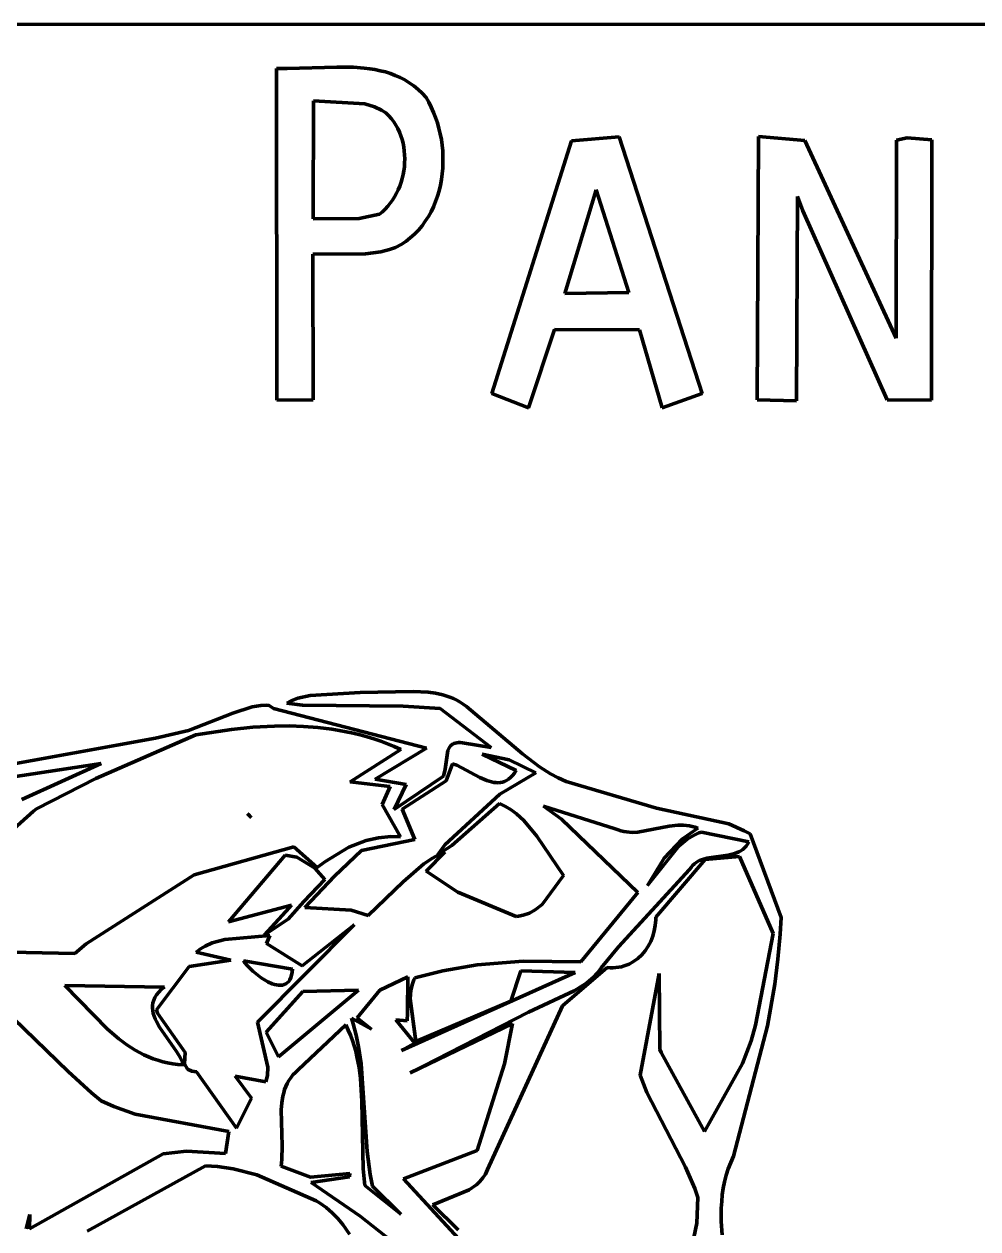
# Model space of a CAD drawing. Header units: millimetres. Extents: x 0 to 7.86, y 0 to 9.25.
# Drawn here: x 3.472 to 5.087, y 7.21 to 9.25 of the extents above; entities that cross this region are included whole.
import ezdxf

# ---------------------------------------------------------------- set-up
doc = ezdxf.new("R2010")
doc.units = ezdxf.units.MM
doc.layers.add('color#191919ff', color=7, linetype='CONTINUOUS', lineweight=100)
doc.layers.add('color#ffffffff', color=7, linetype='CONTINUOUS', lineweight=100)

msp = doc.modelspace()

# ---------------------------------------------------------------- linework, layer by layer
at = {"layer": 'color#191919ff'}
for p, q in [((3.8998, 9.1751), (3.9176, 9.1746)), ((3.9004, 8.6135), (3.8998, 9.1751)), ((3.9176, 9.1746), (4.0016, 9.1772)), ((4.0016, 9.1772), (4.0298, 9.1768)), ((4.0298, 9.1768), (4.0483, 9.1755)), ((4.0483, 9.1755), (4.0574, 9.1744)), ((4.0574, 9.1744), (4.0663, 9.173)), ((4.0663, 9.173), (4.0752, 9.1711)), ((4.0752, 9.1711), (4.0839, 9.1689)), ((4.0839, 9.1689), (4.0924, 9.1663)), ((4.0924, 9.1663), (4.1007, 9.1632)), ((4.1007, 9.1632), (4.1089, 9.1596)), ((4.1089, 9.1596), (4.1168, 9.1555)), ((4.1168, 9.1555), (4.1245, 9.1508)), ((4.1245, 9.1508), (4.132, 9.1455)), ((4.132, 9.1455), (4.1392, 9.1395)), ((4.1392, 9.1395), (4.1461, 9.1329)), ((3.9621, 9.1199), (3.9615, 8.9201)), ((4.0492, 9.1149), (3.9621, 9.1199)), ((4.1461, 9.1329), (4.1528, 9.1256)), ((4.1528, 9.1256), (4.1574, 9.1176)), ((4.0657, 9.1099), (4.0492, 9.1149)), ((4.0775, 9.1043), (4.0657, 9.1099)), ((4.085, 9.0995), (4.0775, 9.1043)), ((4.0898, 9.0948), (4.085, 9.0995)), ((4.1574, 9.1176), (4.1617, 9.1092)), ((4.1617, 9.1092), (4.1656, 9.1006)), ((4.1656, 9.1006), (4.169, 9.0917)), ((4.0942, 9.0898), (4.0898, 9.0948)), ((4.0982, 9.0845), (4.0942, 9.0898)), ((4.1018, 9.079), (4.0982, 9.0845)), ((4.105, 9.0732), (4.1018, 9.079)), ((4.169, 9.0917), (4.1721, 9.0827)), ((4.1721, 9.0827), (4.1747, 9.0734)), ((4.1078, 9.0673), (4.105, 9.0732)), ((4.1102, 9.0611), (4.1078, 9.0673)), ((4.1122, 9.0548), (4.1102, 9.0611)), ((4.1747, 9.0734), (4.1769, 9.064)), ((4.1769, 9.064), (4.1787, 9.0545)), ((4.3988, 9.0521), (4.4796, 9.0594)), ((4.4796, 9.0594), (4.6204, 8.6245)), ((4.713, 8.614), (4.7153, 9.0598)), ((4.7153, 9.0598), (4.7937, 9.053)), ((4.9492, 9.0534), (4.9669, 9.0576)), ((4.9669, 9.0576), (5.0088, 9.0538)), ((4.1138, 9.0484), (4.1122, 9.0548)), ((4.1151, 9.0419), (4.1138, 9.0484)), ((4.116, 9.0353), (4.1151, 9.0419)), ((4.1787, 9.0545), (4.18, 9.0449)), ((4.18, 9.0449), (4.181, 9.0352)), ((4.2639, 8.6245), (4.3988, 9.0521)), ((4.7937, 9.053), (4.9488, 8.7182)), ((4.9488, 8.7182), (4.9492, 9.0534)), ((5.0088, 9.0538), (5.0086, 8.6133)), ((4.1166, 9.0286), (4.116, 9.0353)), ((4.1168, 9.0219), (4.1166, 9.0286)), ((4.1166, 9.0152), (4.1168, 9.0219)), ((4.181, 9.0352), (4.1814, 9.0254)), ((4.1814, 9.0254), (4.1815, 9.0157)), ((4.114, 8.9951), (4.1152, 9.0017)), ((4.1152, 9.0017), (4.1161, 9.0084)), ((4.1161, 9.0084), (4.1166, 9.0152)), ((4.1802, 8.9963), (4.1789, 8.9867)), ((4.1811, 9.0059), (4.1802, 8.9963)), ((4.1815, 9.0157), (4.1811, 9.0059)), ((4.1057, 8.9695), (4.1083, 8.9757)), ((4.1083, 8.9757), (4.1105, 8.9821)), ((4.1105, 8.9821), (4.1124, 8.9885)), ((4.1124, 8.9885), (4.114, 8.9951)), ((4.1771, 8.9772), (4.1749, 8.9678)), ((4.1789, 8.9867), (4.1771, 8.9772)), ((4.0961, 8.9521), (4.0996, 8.9577)), ((4.0996, 8.9577), (4.1028, 8.9635)), ((4.1028, 8.9635), (4.1057, 8.9695)), ((4.1722, 8.9586), (4.169, 8.9496)), ((4.1749, 8.9678), (4.1722, 8.9586)), ((4.4406, 8.9695), (4.388, 8.7936)), ((4.496, 8.7953), (4.4406, 8.9695)), ((4.7815, 8.9579), (4.7799, 8.6124)), ((4.7907, 8.9336), (4.7815, 8.9579)), ((4.0789, 8.9323), (4.0837, 8.9368)), ((4.0837, 8.9368), (4.0881, 8.9416)), ((4.0881, 8.9416), (4.0923, 8.9467)), ((4.0923, 8.9467), (4.0961, 8.9521)), ((4.1654, 8.9408), (4.1613, 8.9323)), ((4.169, 8.9496), (4.1654, 8.9408)), ((3.9615, 8.9201), (4.0397, 8.9211)), ((4.0397, 8.9211), (4.0739, 8.9281)), ((4.0739, 8.9281), (4.0789, 8.9323)), ((4.1516, 8.9161), (4.146, 8.9085)), ((4.1567, 8.924), (4.1516, 8.9161)), ((4.1613, 8.9323), (4.1567, 8.924)), ((4.9333, 8.6139), (4.7907, 8.9336)), ((4.1333, 8.8944), (4.1262, 8.888)), ((4.1399, 8.9013), (4.1333, 8.8944)), ((4.146, 8.9085), (4.1399, 8.9013)), ((4.1105, 8.8766), (4.1009, 8.8719)), ((4.1186, 8.882), (4.1105, 8.8766)), ((4.1262, 8.888), (4.1186, 8.882)), ((4.0503, 8.8608), (3.9609, 8.8603)), ((3.9609, 8.8603), (3.9619, 8.6136)), ((4.076, 8.8642), (4.0503, 8.8608)), ((4.0911, 8.8682), (4.076, 8.8642)), ((4.1009, 8.8719), (4.0911, 8.8682)), ((4.388, 8.7936), (4.496, 8.7953)), ((4.3701, 8.7327), (4.3264, 8.6003)), ((4.5143, 8.7323), (4.3701, 8.7327)), ((4.5525, 8.6002), (4.5143, 8.7323)), ((3.9619, 8.6136), (3.9004, 8.6135)), ((4.3264, 8.6003), (4.2639, 8.6245)), ((4.6204, 8.6245), (4.5525, 8.6002)), ((4.7799, 8.6124), (4.713, 8.614)), ((5.0086, 8.6133), (4.9333, 8.6139)), ((4.0412, 8.1181), (4.131, 8.1203)), ((4.131, 8.1203), (4.1566, 8.1188)), ((4.1566, 8.1188), (4.169, 8.117)), ((3.9171, 8.1001), (3.9244, 8.1042)), ((3.9436, 8.097), (3.9171, 8.1001)), ((3.9244, 8.1042), (3.936, 8.1088)), ((3.936, 8.1088), (3.9569, 8.1135)), ((3.9569, 8.1135), (4.0412, 8.1181)), ((4.169, 8.117), (4.1812, 8.1143)), ((4.1812, 8.1143), (4.1931, 8.1104)), ((4.1931, 8.1104), (4.199, 8.108)), ((4.199, 8.108), (4.2047, 8.1052)), ((4.2047, 8.1052), (4.2103, 8.1022)), ((4.2103, 8.1022), (4.2158, 8.0987)), ((4.2158, 8.0987), (4.2212, 8.0948)), ((3.7508, 8.0541), (3.8259, 8.0833)), ((3.8259, 8.0833), (3.8587, 8.0939)), ((3.8587, 8.0939), (3.873, 8.0962)), ((3.873, 8.0962), (3.8827, 8.0967)), ((3.8827, 8.0967), (3.8875, 8.0966)), ((3.8875, 8.0966), (3.8947, 8.0911)), ((3.8947, 8.0911), (4.1538, 8.0242)), ((4.1141, 8.095), (3.9436, 8.097)), ((4.1768, 8.0914), (4.1141, 8.095)), ((4.263, 8.0254), (4.1768, 8.0914)), ((4.2212, 8.0948), (4.3158, 8.0143)), ((3.8598, 8.0595), (3.8233, 8.0559)), ((3.8965, 8.0615), (3.8598, 8.0595)), ((3.9209, 8.0617), (3.8965, 8.0615)), ((3.9452, 8.0609), (3.9209, 8.0617)), ((3.9695, 8.0591), (3.9452, 8.0609)), ((3.9936, 8.0562), (3.9695, 8.0591)), ((3.3397, 7.9767), (3.6946, 8.0408)), ((3.7629, 8.0467), (3.5939, 7.9729)), ((3.6946, 8.0408), (3.7508, 8.0541)), ((3.8233, 8.0559), (3.7629, 8.0467)), ((4.0056, 8.0542), (3.9936, 8.0562)), ((4.0175, 8.052), (4.0056, 8.0542)), ((4.0294, 8.0495), (4.0175, 8.052)), ((4.0412, 8.0466), (4.0294, 8.0495)), ((4.0529, 8.0434), (4.0412, 8.0466)), ((4.0646, 8.0398), (4.0529, 8.0434)), ((4.0762, 8.0359), (4.0646, 8.0398)), ((4.0244, 7.967), (4.1104, 8.0218)), ((4.1538, 8.0242), (4.0669, 7.9715)), ((4.0877, 8.0316), (4.0762, 8.0359)), ((4.0991, 8.0269), (4.0877, 8.0316)), ((4.1104, 8.0218), (4.0991, 8.0269)), ((4.1853, 7.9887), (4.1898, 8.0202)), ((4.1898, 8.0202), (4.1918, 8.0244)), ((4.1918, 8.0244), (4.1943, 8.028)), ((4.1943, 8.028), (4.1978, 8.0308)), ((4.1978, 8.0308), (4.1998, 8.0318)), ((4.1998, 8.0318), (4.2021, 8.0327)), ((4.2021, 8.0327), (4.2047, 8.0332)), ((4.2047, 8.0332), (4.2076, 8.0335)), ((4.2076, 8.0335), (4.2108, 8.0335)), ((4.2108, 8.0335), (4.2143, 8.0332)), ((4.2143, 8.0332), (4.263, 8.0254)), ((3.6031, 7.9982), (3.4434, 7.9741)), ((3.4687, 7.9372), (3.6031, 7.9982)), ((4.1976, 7.9977), (4.1871, 7.9686)), ((4.205, 7.9951), (4.1976, 7.9977)), ((4.2478, 8.0141), (4.3054, 7.9861)), ((4.2935, 8.0042), (4.2478, 8.0141)), ((4.3388, 7.9822), (4.2935, 8.0042)), ((4.3158, 8.0143), (4.3448, 7.9923)), ((4.0988, 7.9204), (4.1823, 7.9769)), ((4.1823, 7.9769), (4.1853, 7.9887)), ((4.2441, 7.9746), (4.205, 7.9951)), ((4.2778, 7.946), (4.3388, 7.9822)), ((4.2992, 7.9776), (4.2959, 7.9743)), ((4.3023, 7.9815), (4.2992, 7.9776)), ((4.3054, 7.9861), (4.3023, 7.9815)), ((4.3448, 7.9923), (4.3634, 7.9807)), ((4.3634, 7.9807), (4.3764, 7.9739)), ((3.5939, 7.9729), (3.4936, 7.9215)), ((4.0863, 7.9598), (4.0244, 7.967)), ((4.0669, 7.9715), (4.119, 7.9626)), ((4.0787, 7.9286), (4.092, 7.9591)), ((4.092, 7.9591), (4.0863, 7.9598)), ((4.119, 7.9626), (4.0988, 7.9204)), ((4.1871, 7.9686), (4.1126, 7.9206)), ((4.2559, 7.9694), (4.2441, 7.9746)), ((4.2636, 7.967), (4.2559, 7.9694)), ((4.2674, 7.9662), (4.2636, 7.967)), ((4.2712, 7.9657), (4.2674, 7.9662)), ((4.2749, 7.9656), (4.2712, 7.9657)), ((4.2786, 7.9659), (4.2749, 7.9656)), ((4.2822, 7.9666), (4.2786, 7.9659)), ((4.2857, 7.9678), (4.2822, 7.9666)), ((4.2892, 7.9694), (4.2857, 7.9678)), ((4.2926, 7.9716), (4.2892, 7.9694)), ((4.2959, 7.9743), (4.2926, 7.9716)), ((4.3764, 7.9739), (4.3899, 7.9679)), ((4.3899, 7.9679), (4.5429, 7.9225)), ((4.1848, 7.8604), (4.2778, 7.946)), ((3.4885, 7.9174), (3.422, 7.8584)), ((3.4936, 7.9215), (3.4885, 7.9174)), ((4.1094, 7.8741), (4.0787, 7.9286)), ((4.1126, 7.9206), (4.1341, 7.8694)), ((4.2772, 7.9306), (4.1965, 7.8591)), ((4.2873, 7.9255), (4.2772, 7.9306)), ((4.2968, 7.9195), (4.2873, 7.9255)), ((4.3057, 7.9128), (4.2968, 7.9195)), ((4.3517, 7.9259), (4.3819, 7.9038)), ((4.473, 7.8878), (4.3517, 7.9259)), ((4.5429, 7.9225), (4.6654, 7.8958)), ((3.8507, 7.9131), (3.8568, 7.9067)), ((3.8515, 7.9123), (3.8507, 7.9131)), ((3.8568, 7.9067), (3.8515, 7.9123)), ((4.3182, 7.9014), (4.3057, 7.9128)), ((4.3402, 7.8751), (4.3182, 7.9014)), ((4.3819, 7.9038), (4.5113, 7.7795)), ((4.6654, 7.8958), (4.6915, 7.8843)), ((4.0721, 7.8723), (4.0932, 7.8744)), ((4.0932, 7.8744), (4.1094, 7.8741)), ((4.3854, 7.8085), (4.3402, 7.8751)), ((4.4778, 7.8858), (4.473, 7.8878)), ((4.4826, 7.8842), (4.4778, 7.8858)), ((4.4874, 7.8831), (4.4826, 7.8842)), ((4.4921, 7.8822), (4.4874, 7.8831)), ((4.5017, 7.8815), (4.4921, 7.8822)), ((4.5113, 7.8819), (4.5017, 7.8815)), ((4.5644, 7.8919), (4.5113, 7.8819)), ((4.579, 7.8937), (4.5644, 7.8919)), ((4.5887, 7.8937), (4.579, 7.8937)), ((4.5869, 7.8705), (4.6131, 7.8885)), ((4.5936, 7.8934), (4.5887, 7.8937)), ((4.5985, 7.8927), (4.5936, 7.8934)), ((4.6064, 7.8769), (4.5949, 7.87)), ((4.6033, 7.8917), (4.5985, 7.8927)), ((4.6082, 7.8903), (4.6033, 7.8917)), ((4.6147, 7.8806), (4.6064, 7.8769)), ((4.6131, 7.8885), (4.6082, 7.8903)), ((4.6191, 7.8821), (4.6147, 7.8806)), ((4.6992, 7.8654), (4.6191, 7.8821)), ((4.6915, 7.8843), (4.7015, 7.8788)), ((4.7015, 7.8788), (4.7537, 7.7376)), ((3.7603, 7.8099), (3.9289, 7.8571)), ((3.9289, 7.8571), (3.9687, 7.822)), ((3.9813, 7.8317), (4.0221, 7.8563)), ((4.0221, 7.8563), (4.0516, 7.8676)), ((4.1341, 7.8694), (4.0436, 7.8509)), ((4.0516, 7.8676), (4.0721, 7.8723)), ((4.1725, 7.8442), (4.1848, 7.8604)), ((4.1965, 7.8591), (4.1725, 7.8442)), ((4.5812, 7.8587), (4.5275, 7.7918)), ((4.5559, 7.838), (4.5869, 7.8705)), ((4.5949, 7.87), (4.5812, 7.8587)), ((4.6888, 7.8527), (4.6917, 7.8553)), ((4.6917, 7.8553), (4.6945, 7.8582)), ((4.6945, 7.8582), (4.697, 7.8616)), ((4.697, 7.8616), (4.6992, 7.8654)), ((3.9146, 7.8431), (3.8186, 7.7303)), ((3.9341, 7.8394), (3.9146, 7.8431)), ((3.9643, 7.8208), (3.9341, 7.8394)), ((4.0436, 7.8509), (3.9979, 7.8074)), ((4.1491, 7.8285), (4.1636, 7.838)), ((4.1846, 7.8481), (4.1532, 7.8157)), ((4.1636, 7.838), (4.1739, 7.8434)), ((4.1739, 7.8434), (4.1846, 7.8481)), ((4.5275, 7.7918), (4.5559, 7.838)), ((4.6252, 7.8354), (4.5415, 7.7382)), ((4.6135, 7.8326), (4.6169, 7.8344)), ((4.6169, 7.8344), (4.6205, 7.8358)), ((4.6205, 7.8358), (4.628, 7.8381)), ((4.6832, 7.8409), (4.6252, 7.8354)), ((4.628, 7.8381), (4.664, 7.8431)), ((4.664, 7.8431), (4.6754, 7.8458)), ((4.6754, 7.8458), (4.6824, 7.8487)), ((4.6824, 7.8487), (4.6857, 7.8505)), ((4.7404, 7.7103), (4.6832, 7.8409)), ((4.6857, 7.8505), (4.6888, 7.8527)), ((3.9813, 7.802), (3.9643, 7.8208)), ((3.9687, 7.822), (3.9813, 7.8317)), ((4.114, 7.7979), (4.1491, 7.8285)), ((4.1532, 7.8157), (4.2064, 7.7804)), ((4.4787, 7.688), (4.5989, 7.8186)), ((4.5989, 7.8186), (4.6014, 7.8222)), ((4.6014, 7.8222), (4.6041, 7.8254)), ((4.6041, 7.8254), (4.6071, 7.8282)), ((4.6071, 7.8282), (4.6102, 7.8306)), ((4.6102, 7.8306), (4.6135, 7.8326)), ((3.5773, 7.6927), (3.7603, 7.8099)), ((3.9458, 7.7644), (3.9813, 7.802)), ((3.9979, 7.8074), (3.9478, 7.7541)), ((4.0549, 7.7408), (4.114, 7.7979)), ((4.3492, 7.7597), (4.3854, 7.8085)), ((4.2064, 7.7804), (4.3054, 7.7391)), ((4.5113, 7.7795), (4.4149, 7.6624)), ((3.8186, 7.7303), (3.9252, 7.7582)), ((3.9213, 7.7539), (3.8793, 7.7078)), ((3.9197, 7.7344), (3.9458, 7.7644)), ((3.9252, 7.7582), (3.9213, 7.7539)), ((3.9478, 7.7541), (4.0263, 7.7501)), ((4.3375, 7.7504), (4.3492, 7.7597)), ((3.8793, 7.7078), (3.9197, 7.7344)), ((4.0263, 7.7501), (4.0549, 7.7408)), ((4.3054, 7.7391), (4.3094, 7.7395)), ((4.3094, 7.7395), (4.3171, 7.7411)), ((4.3171, 7.7411), (4.3277, 7.745)), ((4.3277, 7.745), (4.3375, 7.7504)), ((4.5415, 7.7334), (4.5408, 7.7239)), ((4.5415, 7.7382), (4.5415, 7.7334)), ((4.7537, 7.7376), (4.7523, 7.7091)), ((3.8675, 7.5603), (4.0314, 7.7249)), ((4.0314, 7.7249), (3.9432, 7.6554)), ((4.5391, 7.7146), (4.5366, 7.7056)), ((4.5408, 7.7239), (4.5391, 7.7146)), ((3.5581, 7.6765), (3.5773, 7.6927)), ((3.791, 7.6943), (3.7789, 7.6888)), ((3.8122, 7.7002), (3.791, 7.6943)), ((3.8882, 7.7068), (3.8122, 7.7002)), ((3.883, 7.6936), (3.8882, 7.7068)), ((3.9432, 7.6554), (3.883, 7.6936)), ((4.5331, 7.6969), (4.5289, 7.6888)), ((4.5366, 7.7056), (4.5331, 7.6969)), ((4.7105, 7.5553), (4.7404, 7.7103)), ((4.7523, 7.7091), (4.7485, 7.6666)), ((3.1384, 7.6846), (3.5581, 7.6765)), ((3.7712, 7.6841), (3.7638, 7.6785)), ((3.7638, 7.6785), (3.8222, 7.6652)), ((3.7789, 7.6888), (3.7712, 7.6841)), ((4.4493, 7.6522), (4.4787, 7.688)), ((4.518, 7.6743), (4.5115, 7.6682)), ((4.5238, 7.6812), (4.518, 7.6743)), ((4.5289, 7.6888), (4.5238, 7.6812)), ((3.7521, 7.6545), (3.6966, 7.581)), ((3.8222, 7.6652), (3.7521, 7.6545)), ((3.8436, 7.6641), (3.9265, 7.6502)), ((3.8456, 7.6613), (3.8436, 7.6641)), ((3.8504, 7.6555), (3.8456, 7.6613)), ((3.8594, 7.6466), (3.8504, 7.6555)), ((3.9265, 7.6502), (3.926, 7.6447)), ((4.2392, 7.657), (4.1814, 7.6472)), ((4.3171, 7.6634), (4.2392, 7.657)), ((4.4149, 7.6624), (4.3171, 7.6634)), ((4.4592, 7.6526), (4.3835, 7.5877)), ((4.4429, 7.644), (4.4493, 7.6522)), ((4.4643, 7.6522), (4.4592, 7.6526)), ((4.4693, 7.6522), (4.4643, 7.6522)), ((4.4741, 7.6525), (4.4693, 7.6522)), ((4.4789, 7.6531), (4.4741, 7.6525)), ((4.4835, 7.6541), (4.4789, 7.6531)), ((4.4879, 7.6553), (4.4835, 7.6541)), ((4.4964, 7.6586), (4.4879, 7.6553)), ((4.5042, 7.6629), (4.4964, 7.6586)), ((4.5115, 7.6682), (4.5042, 7.6629)), ((4.7485, 7.6666), (4.743, 7.6243)), ((3.8735, 7.6354), (3.8594, 7.6466)), ((3.8849, 7.6286), (3.8735, 7.6354)), ((3.9203, 7.6292), (3.918, 7.6268)), ((3.9222, 7.6321), (3.9203, 7.6292)), ((3.9238, 7.6356), (3.9222, 7.6321)), ((3.9251, 7.6398), (3.9238, 7.6356)), ((3.926, 7.6447), (3.9251, 7.6398)), ((4.122, 7.6372), (4.0745, 7.6141)), ((4.4052, 7.6442), (4.1111, 7.5121)), ((4.1212, 7.5761), (4.122, 7.6372)), ((4.1323, 7.6319), (4.1296, 7.625)), ((4.1339, 7.6353), (4.1323, 7.6319)), ((4.1814, 7.6472), (4.1339, 7.6353)), ((4.2962, 7.5956), (4.313, 7.6469)), ((4.313, 7.6469), (4.4052, 7.6442)), ((4.4247, 7.6267), (4.436, 7.6365)), ((4.436, 7.6365), (4.4429, 7.644)), ((4.515, 7.4706), (4.5474, 7.6428)), ((4.5474, 7.6428), (4.5485, 7.514)), ((3.5416, 7.622), (3.6135, 7.5485)), ((3.71, 7.6196), (3.5416, 7.622)), ((3.6967, 7.6066), (3.7003, 7.611)), ((3.7003, 7.611), (3.7047, 7.6153)), ((3.7047, 7.6153), (3.71, 7.6196)), ((3.9444, 7.6121), (3.8824, 7.5433)), ((3.8925, 7.6253), (3.8849, 7.6286)), ((3.8962, 7.6241), (3.8925, 7.6253)), ((3.8998, 7.6232), (3.8962, 7.6241)), ((3.9032, 7.6227), (3.8998, 7.6232)), ((3.9066, 7.6226), (3.9032, 7.6227)), ((3.9033, 7.5017), (4.0386, 7.6145)), ((3.9098, 7.623), (3.9066, 7.6226)), ((3.9127, 7.6238), (3.9098, 7.623)), ((3.9155, 7.625), (3.9127, 7.6238)), ((3.918, 7.6268), (3.9155, 7.625)), ((4.0386, 7.6145), (3.9444, 7.6121)), ((4.0745, 7.6141), (4.0363, 7.5676)), ((4.1271, 7.6143), (4.1262, 7.5995)), ((4.1296, 7.625), (4.1271, 7.6143)), ((4.326, 7.5769), (4.4038, 7.6131)), ((4.4038, 7.6131), (4.4247, 7.6267)), ((4.743, 7.6243), (4.7306, 7.5542)), ((3.6897, 7.5841), (3.6898, 7.5887)), ((3.6898, 7.5887), (3.6905, 7.5932)), ((3.6905, 7.5932), (3.6919, 7.5977)), ((3.6919, 7.5977), (3.6939, 7.6022)), ((3.6939, 7.6022), (3.6967, 7.6066)), ((4.1262, 7.5995), (4.1353, 7.5276)), ((4.1353, 7.5276), (4.2962, 7.5956)), ((3.6901, 7.5795), (3.6897, 7.5841)), ((3.691, 7.5749), (3.6901, 7.5795)), ((3.6924, 7.5703), (3.691, 7.5749)), ((3.6942, 7.5657), (3.6924, 7.5703)), ((3.6966, 7.581), (3.6984, 7.5752)), ((3.6984, 7.5752), (3.7453, 7.5087)), ((4.1211, 7.5625), (4.1212, 7.5761)), ((4.1259, 7.4746), (4.326, 7.5769)), ((4.3835, 7.5877), (4.2567, 7.3105)), ((3.547, 7.4764), (3.4545, 7.5662)), ((3.6135, 7.5485), (3.633, 7.5319)), ((3.6963, 7.5611), (3.6942, 7.5657)), ((3.7015, 7.5518), (3.6963, 7.5611)), ((3.7306, 7.5103), (3.7015, 7.5518)), ((3.8852, 7.4839), (3.8675, 7.5603)), ((4.0169, 7.5556), (3.9364, 7.4794)), ((4.0211, 7.5469), (4.0169, 7.5556)), ((4.0603, 7.5485), (4.0266, 7.5668)), ((4.0266, 7.5668), (4.0296, 7.5573)), ((4.0296, 7.5573), (4.0347, 7.5381)), ((4.0363, 7.5676), (4.0603, 7.5485)), ((4.1341, 7.5246), (4.1016, 7.5642)), ((4.1016, 7.5642), (4.1211, 7.5625)), ((4.299, 7.5577), (4.1259, 7.4746)), ((4.2857, 7.4897), (4.299, 7.5577)), ((4.7306, 7.5542), (4.6735, 7.3335)), ((4.7033, 7.5285), (4.7105, 7.5553)), ((3.633, 7.5319), (3.6465, 7.5218)), ((3.8824, 7.5433), (3.9033, 7.5017)), ((4.0248, 7.538), (4.0211, 7.5469)), ((4.0282, 7.5291), (4.0248, 7.538)), ((4.0311, 7.5201), (4.0282, 7.5291)), ((4.0347, 7.5381), (4.0387, 7.5187)), ((4.6882, 7.49), (4.7033, 7.5285)), ((3.6465, 7.5218), (3.6606, 7.5128)), ((3.6606, 7.5128), (3.6679, 7.5087)), ((3.6679, 7.5087), (3.6754, 7.5049)), ((3.7361, 7.5013), (3.7306, 7.5103)), ((3.7453, 7.5087), (3.7437, 7.4897)), ((4.0337, 7.5111), (4.0311, 7.5201)), ((4.0359, 7.5019), (4.0337, 7.5111)), ((4.0387, 7.5187), (4.043, 7.4894)), ((4.1111, 7.5121), (4.1341, 7.5246)), ((4.5485, 7.514), (4.5506, 7.509)), ((4.5506, 7.509), (4.6243, 7.375)), ((3.6754, 7.5049), (3.683, 7.5014)), ((3.683, 7.5014), (3.6908, 7.4983)), ((3.6908, 7.4983), (3.6988, 7.4956)), ((3.6988, 7.4956), (3.707, 7.4932)), ((3.707, 7.4932), (3.7154, 7.4913)), ((3.7154, 7.4913), (3.7241, 7.4898)), ((3.7241, 7.4898), (3.7329, 7.4887)), ((3.7329, 7.4887), (3.742, 7.4882)), ((3.7384, 7.4969), (3.7361, 7.5013)), ((3.7404, 7.4925), (3.7384, 7.4969)), ((3.742, 7.4882), (3.7404, 7.4925)), ((3.7437, 7.4897), (3.7492, 7.4808)), ((4.0395, 7.4834), (4.0359, 7.5019)), ((4.043, 7.4894), (4.0532, 7.3414)), ((4.2396, 7.3427), (4.2857, 7.4897)), ((4.6243, 7.375), (4.6882, 7.49)), ((3.5865, 7.4403), (3.547, 7.4764)), ((3.7492, 7.4808), (3.7563, 7.4775)), ((3.7563, 7.4775), (3.7641, 7.4763)), ((3.7641, 7.4763), (3.8318, 7.3808)), ((3.8572, 7.4313), (3.8298, 7.4689)), ((3.8298, 7.4689), (3.8816, 7.459)), ((3.8816, 7.459), (3.8842, 7.4697)), ((3.8842, 7.4697), (3.8852, 7.4839)), ((3.9239, 7.4662), (3.9207, 7.4614)), ((3.9276, 7.4708), (3.9239, 7.4662)), ((3.9317, 7.4752), (3.9276, 7.4708)), ((3.9364, 7.4794), (3.9317, 7.4752)), ((4.0419, 7.4647), (4.0395, 7.4834)), ((4.5264, 7.4412), (4.515, 7.4706)), ((3.9135, 7.4461), (3.9119, 7.4406)), ((3.9156, 7.4513), (3.9135, 7.4461)), ((3.9179, 7.4564), (3.9156, 7.4513)), ((3.9207, 7.4614), (3.9179, 7.4564)), ((4.0444, 7.4267), (4.0419, 7.4647)), ((3.603, 7.4269), (3.5865, 7.4403)), ((3.6241, 7.4174), (3.603, 7.4269)), ((3.8318, 7.3808), (3.8572, 7.4313)), ((3.9105, 7.4351), (3.9086, 7.4237)), ((3.9119, 7.4406), (3.9105, 7.4351)), ((4.0465, 7.3117), (4.0444, 7.4267)), ((4.5921, 7.3147), (4.5264, 7.4412)), ((3.6602, 7.4047), (3.6241, 7.4174)), ((3.8188, 7.3753), (3.6602, 7.4047)), ((3.9086, 7.4237), (3.9077, 7.412)), ((3.9077, 7.412), (3.9093, 7.3511)), ((3.8132, 7.3377), (3.8188, 7.3753)), ((3.9093, 7.3511), (3.9088, 7.3275)), ((3.4816, 7.2102), (3.708, 7.337)), ((3.708, 7.337), (3.7476, 7.3416)), ((3.7476, 7.3416), (3.8132, 7.3377)), ((3.9088, 7.3275), (3.9075, 7.3162)), ((4.0532, 7.3414), (4.0583, 7.3023)), ((4.1146, 7.2948), (4.2396, 7.3427)), ((4.6735, 7.3335), (4.6685, 7.3227)), ((3.7793, 7.3172), (3.5794, 7.2064)), ((3.7997, 7.3161), (3.7793, 7.3172)), ((3.8266, 7.3121), (3.7997, 7.3161)), ((3.8662, 7.3017), (3.8266, 7.3121)), ((3.9075, 7.3162), (3.9571, 7.2976)), ((3.9571, 7.2976), (4.0239, 7.3038)), ((4.0239, 7.3038), (4.0235, 7.2982)), ((4.0492, 7.2835), (4.0465, 7.3117)), ((4.2533, 7.3031), (4.2491, 7.2964)), ((4.2567, 7.3105), (4.2533, 7.3031)), ((4.6075, 7.2784), (4.5921, 7.3147)), ((4.6643, 7.3118), (4.6608, 7.3009)), ((4.6685, 7.3227), (4.6643, 7.3118)), ((3.9666, 7.2577), (3.8662, 7.3017)), ((4.0235, 7.2982), (3.9581, 7.2886)), ((3.9581, 7.2886), (4.0413, 7.2316)), ((4.1099, 7.2351), (4.0492, 7.2835)), ((4.0583, 7.3023), (4.062, 7.2828)), ((4.062, 7.2828), (4.1099, 7.2351)), ((4.2624, 7.1353), (4.1146, 7.2948)), ((4.2386, 7.2854), (4.2259, 7.2766)), ((4.2441, 7.2906), (4.2386, 7.2854)), ((4.2491, 7.2964), (4.2441, 7.2906)), ((4.6581, 7.2899), (4.6559, 7.2789)), ((4.6608, 7.3009), (4.6581, 7.2899)), ((4.2259, 7.2766), (4.1641, 7.2511)), ((4.6126, 7.2635), (4.6075, 7.2784)), ((4.611, 7.2199), (4.6126, 7.2635)), ((4.6543, 7.2678), (4.6532, 7.2566)), ((4.6559, 7.2789), (4.6543, 7.2678)), ((3.9726, 7.2541), (3.9666, 7.2577)), ((3.9783, 7.2502), (3.9726, 7.2541)), ((3.9838, 7.2462), (3.9783, 7.2502)), ((3.9941, 7.2375), (3.9838, 7.2462)), ((4.1641, 7.2511), (4.207, 7.2086)), ((4.6526, 7.2454), (4.6525, 7.2342)), ((4.6532, 7.2566), (4.6526, 7.2454)), ((3.4762, 7.2101), (3.4823, 7.2343)), ((3.4823, 7.2343), (3.4816, 7.2102)), ((4.0035, 7.228), (3.9941, 7.2375)), ((4.012, 7.2178), (4.0035, 7.228)), ((4.0413, 7.2316), (4.1703, 7.1303)), ((4.6525, 7.2342), (4.6526, 7.2229)), ((4.6526, 7.2229), (4.6539, 7.2002)), ((4.0234, 7.2015), (4.012, 7.2178)), ((4.5834, 7.0845), (4.611, 7.2199))]:
    msp.add_line(p, q, dxfattribs=at)
at = {"layer": 'color#ffffffff'}
for p, q in [((0, 9.25), (7.8611, 9.25)), ((3.8998, 9.1751), (3.9004, 8.6135)), ((3.9176, 9.1746), (3.8998, 9.1751)), ((4.0016, 9.1772), (3.9176, 9.1746)), ((4.0298, 9.1768), (4.0016, 9.1772)), ((4.0483, 9.1755), (4.0298, 9.1768)), ((4.0574, 9.1744), (4.0483, 9.1755)), ((4.0663, 9.173), (4.0574, 9.1744)), ((4.0752, 9.1711), (4.0663, 9.173)), ((4.0839, 9.1689), (4.0752, 9.1711)), ((4.0924, 9.1663), (4.0839, 9.1689)), ((4.1007, 9.1632), (4.0924, 9.1663)), ((4.1089, 9.1596), (4.1007, 9.1632)), ((4.1168, 9.1555), (4.1089, 9.1596)), ((4.1245, 9.1508), (4.1168, 9.1555)), ((4.132, 9.1455), (4.1245, 9.1508)), ((4.1392, 9.1395), (4.132, 9.1455)), ((4.1461, 9.1329), (4.1392, 9.1395)), ((3.9615, 8.9201), (3.9621, 9.1199)), ((3.9621, 9.1199), (4.0492, 9.1149)), ((4.1528, 9.1256), (4.1461, 9.1329)), ((4.1574, 9.1176), (4.1528, 9.1256)), ((4.0492, 9.1149), (4.0657, 9.1099)), ((4.0657, 9.1099), (4.0775, 9.1043)), ((4.0775, 9.1043), (4.085, 9.0995)), ((4.085, 9.0995), (4.0898, 9.0948)), ((4.1617, 9.1092), (4.1574, 9.1176)), ((4.1656, 9.1006), (4.1617, 9.1092)), ((4.169, 9.0917), (4.1656, 9.1006)), ((4.0898, 9.0948), (4.0942, 9.0898)), ((4.0942, 9.0898), (4.0982, 9.0845)), ((4.0982, 9.0845), (4.1018, 9.079)), ((4.1018, 9.079), (4.105, 9.0732)), ((4.1721, 9.0827), (4.169, 9.0917)), ((4.1747, 9.0734), (4.1721, 9.0827)), ((4.105, 9.0732), (4.1078, 9.0673)), ((4.1078, 9.0673), (4.1102, 9.0611)), ((4.1102, 9.0611), (4.1122, 9.0548)), ((4.1769, 9.064), (4.1747, 9.0734)), ((4.1787, 9.0545), (4.1769, 9.064)), ((4.4796, 9.0594), (4.3988, 9.0521)), ((4.6204, 8.6245), (4.4796, 9.0594)), ((4.7153, 9.0598), (4.713, 8.614)), ((4.7937, 9.053), (4.7153, 9.0598)), ((4.9669, 9.0576), (4.9492, 9.0534)), ((5.0088, 9.0538), (4.9669, 9.0576)), ((4.1122, 9.0548), (4.1138, 9.0484)), ((4.1138, 9.0484), (4.1151, 9.0419)), ((4.1151, 9.0419), (4.116, 9.0353)), ((4.18, 9.0449), (4.1787, 9.0545)), ((4.181, 9.0352), (4.18, 9.0449)), ((4.3988, 9.0521), (4.2639, 8.6245)), ((4.9488, 8.7182), (4.7937, 9.053)), ((4.9492, 9.0534), (4.9488, 8.7182)), ((5.0086, 8.6133), (5.0088, 9.0538)), ((4.116, 9.0353), (4.1166, 9.0286)), ((4.1166, 9.0286), (4.1168, 9.0219)), ((4.1168, 9.0219), (4.1166, 9.0152)), ((4.1814, 9.0254), (4.181, 9.0352)), ((4.1815, 9.0157), (4.1814, 9.0254)), ((4.1152, 9.0017), (4.114, 8.9951)), ((4.1161, 9.0084), (4.1152, 9.0017)), ((4.1166, 9.0152), (4.1161, 9.0084)), ((4.1789, 8.9867), (4.1802, 8.9963)), ((4.1802, 8.9963), (4.1811, 9.0059)), ((4.1811, 9.0059), (4.1815, 9.0157)), ((4.1083, 8.9757), (4.1057, 8.9695)), ((4.1105, 8.9821), (4.1083, 8.9757)), ((4.1124, 8.9885), (4.1105, 8.9821)), ((4.114, 8.9951), (4.1124, 8.9885)), ((4.1749, 8.9678), (4.1771, 8.9772)), ((4.1771, 8.9772), (4.1789, 8.9867)), ((4.0996, 8.9577), (4.0961, 8.9521)), ((4.1028, 8.9635), (4.0996, 8.9577)), ((4.1057, 8.9695), (4.1028, 8.9635)), ((4.169, 8.9496), (4.1722, 8.9586)), ((4.1722, 8.9586), (4.1749, 8.9678)), ((4.388, 8.7936), (4.4406, 8.9695)), ((4.4406, 8.9695), (4.496, 8.7953)), ((4.7799, 8.6124), (4.7815, 8.9579)), ((4.7815, 8.9579), (4.7907, 8.9336)), ((4.0837, 8.9368), (4.0789, 8.9323)), ((4.0881, 8.9416), (4.0837, 8.9368)), ((4.0923, 8.9467), (4.0881, 8.9416)), ((4.0961, 8.9521), (4.0923, 8.9467)), ((4.1613, 8.9323), (4.1654, 8.9408)), ((4.1654, 8.9408), (4.169, 8.9496)), ((4.0397, 8.9211), (3.9615, 8.9201)), ((4.0739, 8.9281), (4.0397, 8.9211)), ((4.0789, 8.9323), (4.0739, 8.9281)), ((4.146, 8.9085), (4.1516, 8.9161)), ((4.1516, 8.9161), (4.1567, 8.924)), ((4.1567, 8.924), (4.1613, 8.9323)), ((4.7907, 8.9336), (4.9333, 8.6139)), ((4.1262, 8.888), (4.1333, 8.8944)), ((4.1333, 8.8944), (4.1399, 8.9013)), ((4.1399, 8.9013), (4.146, 8.9085)), ((4.1009, 8.8719), (4.1105, 8.8766)), ((4.1105, 8.8766), (4.1186, 8.882)), ((4.1186, 8.882), (4.1262, 8.888)), ((3.9609, 8.8603), (4.0503, 8.8608)), ((3.9619, 8.6136), (3.9609, 8.8603)), ((4.0503, 8.8608), (4.076, 8.8642)), ((4.076, 8.8642), (4.0911, 8.8682)), ((4.0911, 8.8682), (4.1009, 8.8719)), ((4.496, 8.7953), (4.388, 8.7936)), ((4.3264, 8.6003), (4.3701, 8.7327)), ((4.3701, 8.7327), (4.5143, 8.7323)), ((4.5143, 8.7323), (4.5525, 8.6002)), ((3.9004, 8.6135), (3.9619, 8.6136)), ((4.2639, 8.6245), (4.3264, 8.6003)), ((4.5525, 8.6002), (4.6204, 8.6245)), ((4.713, 8.614), (4.7799, 8.6124)), ((4.9333, 8.6139), (5.0086, 8.6133)), ((4.131, 8.1203), (4.0412, 8.1181)), ((4.1566, 8.1188), (4.131, 8.1203)), ((4.169, 8.117), (4.1566, 8.1188)), ((3.9244, 8.1042), (3.9171, 8.1001)), ((3.9171, 8.1001), (3.9436, 8.097)), ((3.936, 8.1088), (3.9244, 8.1042)), ((3.9569, 8.1135), (3.936, 8.1088)), ((4.0412, 8.1181), (3.9569, 8.1135)), ((4.1812, 8.1143), (4.169, 8.117)), ((4.1931, 8.1104), (4.1812, 8.1143)), ((4.199, 8.108), (4.1931, 8.1104)), ((4.2047, 8.1052), (4.199, 8.108)), ((4.2103, 8.1022), (4.2047, 8.1052)), ((4.2158, 8.0987), (4.2103, 8.1022)), ((4.2212, 8.0948), (4.2158, 8.0987)), ((3.8259, 8.0833), (3.7508, 8.0541)), ((3.8587, 8.0939), (3.8259, 8.0833)), ((3.873, 8.0962), (3.8587, 8.0939)), ((3.8827, 8.0967), (3.873, 8.0962)), ((3.8875, 8.0966), (3.8827, 8.0967)), ((3.8947, 8.0911), (3.8875, 8.0966)), ((4.1538, 8.0242), (3.8947, 8.0911)), ((3.9436, 8.097), (4.1141, 8.095)), ((4.1141, 8.095), (4.1768, 8.0914)), ((4.1768, 8.0914), (4.263, 8.0254)), ((4.3158, 8.0143), (4.2212, 8.0948)), ((3.8233, 8.0559), (3.8598, 8.0595)), ((3.8598, 8.0595), (3.8965, 8.0615)), ((3.8965, 8.0615), (3.9209, 8.0617)), ((3.9209, 8.0617), (3.9452, 8.0609)), ((3.9452, 8.0609), (3.9695, 8.0591)), ((3.9695, 8.0591), (3.9936, 8.0562)), ((3.6946, 8.0408), (3.3397, 7.9767)), ((3.5939, 7.9729), (3.7629, 8.0467)), ((3.7508, 8.0541), (3.6946, 8.0408)), ((3.7629, 8.0467), (3.8233, 8.0559)), ((3.9936, 8.0562), (4.0056, 8.0542)), ((4.0056, 8.0542), (4.0175, 8.052)), ((4.0175, 8.052), (4.0294, 8.0495)), ((4.0294, 8.0495), (4.0412, 8.0466)), ((4.0412, 8.0466), (4.0529, 8.0434)), ((4.0529, 8.0434), (4.0646, 8.0398)), ((4.0646, 8.0398), (4.0762, 8.0359)), ((4.1104, 8.0218), (4.0244, 7.967)), ((4.0669, 7.9715), (4.1538, 8.0242)), ((4.0762, 8.0359), (4.0877, 8.0316)), ((4.0877, 8.0316), (4.0991, 8.0269)), ((4.0991, 8.0269), (4.1104, 8.0218)), ((4.1898, 8.0202), (4.1853, 7.9887)), ((4.1918, 8.0244), (4.1898, 8.0202)), ((4.1943, 8.028), (4.1918, 8.0244)), ((4.1978, 8.0308), (4.1943, 8.028)), ((4.1998, 8.0318), (4.1978, 8.0308)), ((4.2021, 8.0327), (4.1998, 8.0318)), ((4.2047, 8.0332), (4.2021, 8.0327)), ((4.2076, 8.0335), (4.2047, 8.0332)), ((4.2108, 8.0335), (4.2076, 8.0335)), ((4.2143, 8.0332), (4.2108, 8.0335)), ((4.263, 8.0254), (4.2143, 8.0332)), ((3.4434, 7.9741), (3.6031, 7.9982)), ((3.6031, 7.9982), (3.4687, 7.9372)), ((4.1871, 7.9686), (4.1976, 7.9977)), ((4.1976, 7.9977), (4.205, 7.9951)), ((4.2478, 8.0141), (4.2935, 8.0042)), ((4.3054, 7.9861), (4.2478, 8.0141)), ((4.2935, 8.0042), (4.3388, 7.9822)), ((4.3448, 7.9923), (4.3158, 8.0143)), ((4.1823, 7.9769), (4.0988, 7.9204)), ((4.1853, 7.9887), (4.1823, 7.9769)), ((4.205, 7.9951), (4.2441, 7.9746)), ((4.3388, 7.9822), (4.2778, 7.946)), ((4.2959, 7.9743), (4.2992, 7.9776)), ((4.2992, 7.9776), (4.3023, 7.9815)), ((4.3023, 7.9815), (4.3054, 7.9861)), ((4.3634, 7.9807), (4.3448, 7.9923)), ((4.3764, 7.9739), (4.3634, 7.9807)), ((3.4936, 7.9215), (3.5939, 7.9729)), ((4.0244, 7.967), (4.0863, 7.9598)), ((4.119, 7.9626), (4.0669, 7.9715)), ((4.092, 7.9591), (4.0787, 7.9286)), ((4.0863, 7.9598), (4.092, 7.9591)), ((4.0988, 7.9204), (4.119, 7.9626)), ((4.1126, 7.9206), (4.1871, 7.9686)), ((4.2441, 7.9746), (4.2559, 7.9694)), ((4.2559, 7.9694), (4.2636, 7.967)), ((4.2636, 7.967), (4.2674, 7.9662)), ((4.2674, 7.9662), (4.2712, 7.9657)), ((4.2712, 7.9657), (4.2749, 7.9656)), ((4.2749, 7.9656), (4.2786, 7.9659)), ((4.2786, 7.9659), (4.2822, 7.9666)), ((4.2822, 7.9666), (4.2857, 7.9678)), ((4.2857, 7.9678), (4.2892, 7.9694)), ((4.2892, 7.9694), (4.2926, 7.9716)), ((4.2926, 7.9716), (4.2959, 7.9743)), ((4.3899, 7.9679), (4.3764, 7.9739)), ((4.5429, 7.9225), (4.3899, 7.9679)), ((4.2778, 7.946), (4.1848, 7.8604)), ((3.422, 7.8584), (3.4885, 7.9174)), ((3.4885, 7.9174), (3.4936, 7.9215)), ((4.0787, 7.9286), (4.1094, 7.8741)), ((4.1341, 7.8694), (4.1126, 7.9206)), ((4.1965, 7.8591), (4.2772, 7.9306)), ((4.2772, 7.9306), (4.2873, 7.9255)), ((4.2873, 7.9255), (4.2968, 7.9195)), ((4.2968, 7.9195), (4.3057, 7.9128)), ((4.3517, 7.9259), (4.473, 7.8878)), ((4.3819, 7.9038), (4.3517, 7.9259)), ((4.6654, 7.8958), (4.5429, 7.9225)), ((3.8507, 7.9131), (3.8515, 7.9123)), ((3.8568, 7.9067), (3.8507, 7.9131)), ((3.8515, 7.9123), (3.8568, 7.9067)), ((4.3057, 7.9128), (4.3182, 7.9014)), ((4.3182, 7.9014), (4.3402, 7.8751)), ((4.5113, 7.7795), (4.3819, 7.9038)), ((4.6915, 7.8843), (4.6654, 7.8958)), ((4.0932, 7.8744), (4.0721, 7.8723)), ((4.1094, 7.8741), (4.0932, 7.8744)), ((4.3402, 7.8751), (4.3854, 7.8085)), ((4.473, 7.8878), (4.4778, 7.8858)), ((4.4778, 7.8858), (4.4826, 7.8842)), ((4.4826, 7.8842), (4.4874, 7.8831)), ((4.4874, 7.8831), (4.4921, 7.8822)), ((4.4921, 7.8822), (4.5017, 7.8815)), ((4.5017, 7.8815), (4.5113, 7.8819)), ((4.5113, 7.8819), (4.5644, 7.8919)), ((4.5644, 7.8919), (4.579, 7.8937)), ((4.579, 7.8937), (4.5887, 7.8937)), ((4.6131, 7.8885), (4.5869, 7.8705)), ((4.5887, 7.8937), (4.5936, 7.8934)), ((4.5936, 7.8934), (4.5985, 7.8927)), ((4.5949, 7.87), (4.6064, 7.8769)), ((4.5985, 7.8927), (4.6033, 7.8917)), ((4.6033, 7.8917), (4.6082, 7.8903)), ((4.6064, 7.8769), (4.6147, 7.8806)), ((4.6082, 7.8903), (4.6131, 7.8885)), ((4.6147, 7.8806), (4.6191, 7.8821)), ((4.6191, 7.8821), (4.6992, 7.8654)), ((4.7015, 7.8788), (4.6915, 7.8843)), ((4.7537, 7.7376), (4.7015, 7.8788)), ((3.9289, 7.8571), (3.7603, 7.8099)), ((3.9687, 7.822), (3.9289, 7.8571)), ((4.0221, 7.8563), (3.9813, 7.8317)), ((4.0516, 7.8676), (4.0221, 7.8563)), ((4.0436, 7.8509), (4.1341, 7.8694)), ((4.0721, 7.8723), (4.0516, 7.8676)), ((4.1848, 7.8604), (4.1725, 7.8442)), ((4.1725, 7.8442), (4.1965, 7.8591)), ((4.5275, 7.7918), (4.5812, 7.8587)), ((4.5869, 7.8705), (4.5559, 7.838)), ((4.5812, 7.8587), (4.5949, 7.87)), ((4.6917, 7.8553), (4.6888, 7.8527)), ((4.6945, 7.8582), (4.6917, 7.8553)), ((4.697, 7.8616), (4.6945, 7.8582)), ((4.6992, 7.8654), (4.697, 7.8616)), ((3.8186, 7.7303), (3.9146, 7.8431)), ((3.9146, 7.8431), (3.9341, 7.8394)), ((3.9341, 7.8394), (3.9643, 7.8208)), ((3.9979, 7.8074), (4.0436, 7.8509)), ((4.1636, 7.838), (4.1491, 7.8285)), ((4.1532, 7.8157), (4.1846, 7.8481)), ((4.1739, 7.8434), (4.1636, 7.838)), ((4.1846, 7.8481), (4.1739, 7.8434)), ((4.5559, 7.838), (4.5275, 7.7918)), ((4.5415, 7.7382), (4.6252, 7.8354)), ((4.6169, 7.8344), (4.6135, 7.8326)), ((4.6205, 7.8358), (4.6169, 7.8344)), ((4.628, 7.8381), (4.6205, 7.8358)), ((4.6252, 7.8354), (4.6832, 7.8409)), ((4.664, 7.8431), (4.628, 7.8381)), ((4.6754, 7.8458), (4.664, 7.8431)), ((4.6824, 7.8487), (4.6754, 7.8458)), ((4.6857, 7.8505), (4.6824, 7.8487)), ((4.6832, 7.8409), (4.7404, 7.7103)), ((4.6888, 7.8527), (4.6857, 7.8505)), ((3.9643, 7.8208), (3.9813, 7.802)), ((3.9813, 7.8317), (3.9687, 7.822)), ((4.1491, 7.8285), (4.114, 7.7979)), ((4.2064, 7.7804), (4.1532, 7.8157)), ((4.5989, 7.8186), (4.4787, 7.688)), ((4.6014, 7.8222), (4.5989, 7.8186)), ((4.6041, 7.8254), (4.6014, 7.8222)), ((4.6071, 7.8282), (4.6041, 7.8254)), ((4.6102, 7.8306), (4.6071, 7.8282)), ((4.6135, 7.8326), (4.6102, 7.8306)), ((3.7603, 7.8099), (3.5773, 7.6927)), ((3.9813, 7.802), (3.9458, 7.7644)), ((3.9478, 7.7541), (3.9979, 7.8074)), ((4.114, 7.7979), (4.0549, 7.7408)), ((4.3854, 7.8085), (4.3492, 7.7597)), ((4.3054, 7.7391), (4.2064, 7.7804)), ((4.4149, 7.6624), (4.5113, 7.7795)), ((3.9252, 7.7582), (3.8186, 7.7303)), ((3.8793, 7.7078), (3.9213, 7.7539)), ((3.9458, 7.7644), (3.9197, 7.7344)), ((3.9213, 7.7539), (3.9252, 7.7582)), ((4.0263, 7.7501), (3.9478, 7.7541)), ((4.3492, 7.7597), (4.3375, 7.7504)), ((3.9197, 7.7344), (3.8793, 7.7078)), ((4.0549, 7.7408), (4.0263, 7.7501)), ((4.3094, 7.7395), (4.3054, 7.7391)), ((4.3171, 7.7411), (4.3094, 7.7395)), ((4.3277, 7.745), (4.3171, 7.7411)), ((4.3375, 7.7504), (4.3277, 7.745)), ((4.5408, 7.7239), (4.5415, 7.7334)), ((4.5415, 7.7334), (4.5415, 7.7382)), ((4.7523, 7.7091), (4.7537, 7.7376)), ((4.0314, 7.7249), (3.8675, 7.5603)), ((3.9432, 7.6554), (4.0314, 7.7249)), ((4.5366, 7.7056), (4.5391, 7.7146)), ((4.5391, 7.7146), (4.5408, 7.7239)), ((3.5773, 7.6927), (3.5581, 7.6765)), ((3.7789, 7.6888), (3.791, 7.6943)), ((3.791, 7.6943), (3.8122, 7.7002)), ((3.8122, 7.7002), (3.8882, 7.7068)), ((3.8882, 7.7068), (3.883, 7.6936)), ((3.883, 7.6936), (3.9432, 7.6554)), ((4.5289, 7.6888), (4.5331, 7.6969)), ((4.5331, 7.6969), (4.5366, 7.7056)), ((4.7404, 7.7103), (4.7105, 7.5553)), ((4.7485, 7.6666), (4.7523, 7.7091)), ((3.5581, 7.6765), (3.1384, 7.6846)), ((3.7638, 7.6785), (3.7712, 7.6841)), ((3.8222, 7.6652), (3.7638, 7.6785)), ((3.7712, 7.6841), (3.7789, 7.6888)), ((4.4787, 7.688), (4.4493, 7.6522)), ((4.5115, 7.6682), (4.518, 7.6743)), ((4.518, 7.6743), (4.5238, 7.6812)), ((4.5238, 7.6812), (4.5289, 7.6888)), ((3.6966, 7.581), (3.7521, 7.6545)), ((3.7521, 7.6545), (3.8222, 7.6652)), ((3.8436, 7.6641), (3.8456, 7.6613)), ((3.9265, 7.6502), (3.8436, 7.6641)), ((3.8456, 7.6613), (3.8504, 7.6555)), ((3.8504, 7.6555), (3.8594, 7.6466)), ((3.926, 7.6447), (3.9265, 7.6502)), ((4.1814, 7.6472), (4.2392, 7.657)), ((4.2392, 7.657), (4.3171, 7.6634)), ((4.3171, 7.6634), (4.4149, 7.6624)), ((4.3835, 7.5877), (4.4592, 7.6526)), ((4.4493, 7.6522), (4.4429, 7.644)), ((4.4592, 7.6526), (4.4643, 7.6522)), ((4.4643, 7.6522), (4.4693, 7.6522)), ((4.4693, 7.6522), (4.4741, 7.6525)), ((4.4741, 7.6525), (4.4789, 7.6531)), ((4.4789, 7.6531), (4.4835, 7.6541)), ((4.4835, 7.6541), (4.4879, 7.6553)), ((4.4879, 7.6553), (4.4964, 7.6586)), ((4.4964, 7.6586), (4.5042, 7.6629)), ((4.5042, 7.6629), (4.5115, 7.6682)), ((4.743, 7.6243), (4.7485, 7.6666)), ((3.8594, 7.6466), (3.8735, 7.6354)), ((3.8735, 7.6354), (3.8849, 7.6286)), ((3.918, 7.6268), (3.9203, 7.6292)), ((3.9203, 7.6292), (3.9222, 7.6321)), ((3.9222, 7.6321), (3.9238, 7.6356)), ((3.9238, 7.6356), (3.9251, 7.6398)), ((3.9251, 7.6398), (3.926, 7.6447)), ((4.0745, 7.6141), (4.122, 7.6372)), ((4.1111, 7.5121), (4.4052, 7.6442)), ((4.122, 7.6372), (4.1212, 7.5761)), ((4.1296, 7.625), (4.1323, 7.6319)), ((4.1323, 7.6319), (4.1339, 7.6353)), ((4.1339, 7.6353), (4.1814, 7.6472)), ((4.313, 7.6469), (4.2962, 7.5956)), ((4.4052, 7.6442), (4.313, 7.6469)), ((4.436, 7.6365), (4.4247, 7.6267)), ((4.4429, 7.644), (4.436, 7.6365)), ((4.5474, 7.6428), (4.515, 7.4706)), ((4.5485, 7.514), (4.5474, 7.6428)), ((3.5416, 7.622), (3.71, 7.6196)), ((3.6135, 7.5485), (3.5416, 7.622)), ((3.7003, 7.611), (3.6967, 7.6066)), ((3.7047, 7.6153), (3.7003, 7.611)), ((3.71, 7.6196), (3.7047, 7.6153)), ((3.8824, 7.5433), (3.9444, 7.6121)), ((3.8849, 7.6286), (3.8925, 7.6253)), ((3.8925, 7.6253), (3.8962, 7.6241)), ((3.8962, 7.6241), (3.8998, 7.6232)), ((3.8998, 7.6232), (3.9032, 7.6227)), ((3.9032, 7.6227), (3.9066, 7.6226)), ((4.0386, 7.6145), (3.9033, 7.5017)), ((3.9066, 7.6226), (3.9098, 7.623)), ((3.9098, 7.623), (3.9127, 7.6238)), ((3.9127, 7.6238), (3.9155, 7.625)), ((3.9155, 7.625), (3.918, 7.6268)), ((3.9444, 7.6121), (4.0386, 7.6145)), ((4.0363, 7.5676), (4.0745, 7.6141)), ((4.1262, 7.5995), (4.1271, 7.6143)), ((4.1271, 7.6143), (4.1296, 7.625)), ((4.4038, 7.6131), (4.326, 7.5769)), ((4.4247, 7.6267), (4.4038, 7.6131)), ((4.7306, 7.5542), (4.743, 7.6243)), ((3.6898, 7.5887), (3.6897, 7.5841)), ((3.6905, 7.5932), (3.6898, 7.5887)), ((3.6919, 7.5977), (3.6905, 7.5932)), ((3.6939, 7.6022), (3.6919, 7.5977)), ((3.6967, 7.6066), (3.6939, 7.6022)), ((4.1353, 7.5276), (4.1262, 7.5995)), ((4.2962, 7.5956), (4.1353, 7.5276)), ((3.6897, 7.5841), (3.6901, 7.5795)), ((3.6901, 7.5795), (3.691, 7.5749)), ((3.691, 7.5749), (3.6924, 7.5703)), ((3.6924, 7.5703), (3.6942, 7.5657)), ((3.6984, 7.5752), (3.6966, 7.581)), ((3.7453, 7.5087), (3.6984, 7.5752)), ((4.1212, 7.5761), (4.1211, 7.5625)), ((4.326, 7.5769), (4.1259, 7.4746)), ((4.2567, 7.3105), (4.3835, 7.5877)), ((3.4545, 7.5662), (3.547, 7.4764)), ((3.633, 7.5319), (3.6135, 7.5485)), ((3.6942, 7.5657), (3.6963, 7.5611)), ((3.6963, 7.5611), (3.7015, 7.5518)), ((3.7015, 7.5518), (3.7306, 7.5103)), ((3.8675, 7.5603), (3.8852, 7.4839)), ((3.9364, 7.4794), (4.0169, 7.5556)), ((4.0169, 7.5556), (4.0211, 7.5469)), ((4.0296, 7.5573), (4.0266, 7.5668)), ((4.0266, 7.5668), (4.0603, 7.5485)), ((4.0347, 7.5381), (4.0296, 7.5573)), ((4.0603, 7.5485), (4.0363, 7.5676)), ((4.1211, 7.5625), (4.1016, 7.5642)), ((4.1016, 7.5642), (4.1341, 7.5246)), ((4.1259, 7.4746), (4.299, 7.5577)), ((4.299, 7.5577), (4.2857, 7.4897)), ((4.6735, 7.3335), (4.7306, 7.5542)), ((4.7105, 7.5553), (4.7033, 7.5285)), ((3.6465, 7.5218), (3.633, 7.5319)), ((3.9033, 7.5017), (3.8824, 7.5433)), ((4.0211, 7.5469), (4.0248, 7.538)), ((4.0248, 7.538), (4.0282, 7.5291)), ((4.0282, 7.5291), (4.0311, 7.5201)), ((4.0387, 7.5187), (4.0347, 7.5381)), ((4.7033, 7.5285), (4.6882, 7.49)), ((3.6606, 7.5128), (3.6465, 7.5218)), ((3.6679, 7.5087), (3.6606, 7.5128)), ((3.6754, 7.5049), (3.6679, 7.5087)), ((3.7306, 7.5103), (3.7361, 7.5013)), ((3.7437, 7.4897), (3.7453, 7.5087)), ((4.0311, 7.5201), (4.0337, 7.5111)), ((4.0337, 7.5111), (4.0359, 7.5019)), ((4.043, 7.4894), (4.0387, 7.5187)), ((4.1341, 7.5246), (4.1111, 7.5121)), ((4.5506, 7.509), (4.5485, 7.514)), ((4.6243, 7.375), (4.5506, 7.509)), ((3.683, 7.5014), (3.6754, 7.5049)), ((3.6908, 7.4983), (3.683, 7.5014)), ((3.6988, 7.4956), (3.6908, 7.4983)), ((3.707, 7.4932), (3.6988, 7.4956)), ((3.7154, 7.4913), (3.707, 7.4932)), ((3.7241, 7.4898), (3.7154, 7.4913)), ((3.7329, 7.4887), (3.7241, 7.4898)), ((3.742, 7.4882), (3.7329, 7.4887)), ((3.7361, 7.5013), (3.7384, 7.4969)), ((3.7384, 7.4969), (3.7404, 7.4925)), ((3.7404, 7.4925), (3.742, 7.4882)), ((3.7492, 7.4808), (3.7437, 7.4897)), ((4.0359, 7.5019), (4.0395, 7.4834)), ((4.0532, 7.3414), (4.043, 7.4894)), ((4.2857, 7.4897), (4.2396, 7.3427)), ((4.6882, 7.49), (4.6243, 7.375)), ((3.547, 7.4764), (3.5865, 7.4403)), ((3.7563, 7.4775), (3.7492, 7.4808)), ((3.7641, 7.4763), (3.7563, 7.4775)), ((3.8318, 7.3808), (3.7641, 7.4763)), ((3.8816, 7.459), (3.8298, 7.4689)), ((3.8298, 7.4689), (3.8572, 7.4313)), ((3.8842, 7.4697), (3.8816, 7.459)), ((3.8852, 7.4839), (3.8842, 7.4697)), ((3.9207, 7.4614), (3.9239, 7.4662)), ((3.9239, 7.4662), (3.9276, 7.4708)), ((3.9276, 7.4708), (3.9317, 7.4752)), ((3.9317, 7.4752), (3.9364, 7.4794)), ((4.0395, 7.4834), (4.0419, 7.4647)), ((4.515, 7.4706), (4.5264, 7.4412)), ((3.9119, 7.4406), (3.9135, 7.4461)), ((3.9135, 7.4461), (3.9156, 7.4513)), ((3.9156, 7.4513), (3.9179, 7.4564)), ((3.9179, 7.4564), (3.9207, 7.4614)), ((4.0419, 7.4647), (4.0444, 7.4267)), ((3.5865, 7.4403), (3.603, 7.4269)), ((3.603, 7.4269), (3.6241, 7.4174)), ((3.8572, 7.4313), (3.8318, 7.3808)), ((3.9086, 7.4237), (3.9105, 7.4351)), ((3.9105, 7.4351), (3.9119, 7.4406)), ((4.0444, 7.4267), (4.0465, 7.3117)), ((4.5264, 7.4412), (4.5921, 7.3147)), ((3.6241, 7.4174), (3.6602, 7.4047)), ((3.6602, 7.4047), (3.8188, 7.3753)), ((3.9077, 7.412), (3.9086, 7.4237)), ((3.9093, 7.3511), (3.9077, 7.412)), ((3.8188, 7.3753), (3.8132, 7.3377)), ((3.9088, 7.3275), (3.9093, 7.3511)), ((3.708, 7.337), (3.4816, 7.2102)), ((3.7476, 7.3416), (3.708, 7.337)), ((3.8132, 7.3377), (3.7476, 7.3416)), ((3.9075, 7.3162), (3.9088, 7.3275)), ((4.0583, 7.3023), (4.0532, 7.3414)), ((4.2396, 7.3427), (4.1146, 7.2948)), ((4.6685, 7.3227), (4.6735, 7.3335)), ((3.5794, 7.2064), (3.7793, 7.3172)), ((3.7793, 7.3172), (3.7997, 7.3161)), ((3.7997, 7.3161), (3.8266, 7.3121)), ((3.8266, 7.3121), (3.8662, 7.3017)), ((3.9571, 7.2976), (3.9075, 7.3162)), ((4.0239, 7.3038), (3.9571, 7.2976)), ((4.0235, 7.2982), (4.0239, 7.3038)), ((4.0465, 7.3117), (4.0492, 7.2835)), ((4.2491, 7.2964), (4.2533, 7.3031)), ((4.2533, 7.3031), (4.2567, 7.3105)), ((4.5921, 7.3147), (4.6075, 7.2784)), ((4.6608, 7.3009), (4.6643, 7.3118)), ((4.6643, 7.3118), (4.6685, 7.3227)), ((3.8662, 7.3017), (3.9666, 7.2577)), ((3.9581, 7.2886), (4.0235, 7.2982)), ((4.0413, 7.2316), (3.9581, 7.2886)), ((4.0492, 7.2835), (4.1099, 7.2351)), ((4.062, 7.2828), (4.0583, 7.3023)), ((4.1099, 7.2351), (4.062, 7.2828)), ((4.1146, 7.2948), (4.2624, 7.1353)), ((4.2259, 7.2766), (4.2386, 7.2854)), ((4.2386, 7.2854), (4.2441, 7.2906)), ((4.2441, 7.2906), (4.2491, 7.2964)), ((4.6559, 7.2789), (4.6581, 7.2899)), ((4.6581, 7.2899), (4.6608, 7.3009)), ((4.1641, 7.2511), (4.2259, 7.2766)), ((4.6075, 7.2784), (4.6126, 7.2635)), ((4.6126, 7.2635), (4.611, 7.2199)), ((4.6532, 7.2566), (4.6543, 7.2678)), ((4.6543, 7.2678), (4.6559, 7.2789)), ((3.9666, 7.2577), (3.9726, 7.2541)), ((3.9726, 7.2541), (3.9783, 7.2502)), ((3.9783, 7.2502), (3.9838, 7.2462)), ((3.9838, 7.2462), (3.9941, 7.2375)), ((4.207, 7.2086), (4.1641, 7.2511)), ((4.6525, 7.2342), (4.6526, 7.2454)), ((4.6526, 7.2454), (4.6532, 7.2566)), ((3.4823, 7.2343), (3.4762, 7.2101)), ((3.4816, 7.2102), (3.4823, 7.2343)), ((3.9941, 7.2375), (4.0035, 7.228)), ((4.0035, 7.228), (4.012, 7.2178)), ((4.1703, 7.1303), (4.0413, 7.2316)), ((4.6526, 7.2229), (4.6525, 7.2342)), ((4.6539, 7.2002), (4.6526, 7.2229)), ((4.012, 7.2178), (4.0234, 7.2015)), ((4.611, 7.2199), (4.5834, 7.0845))]:
    msp.add_line(p, q, dxfattribs=at)

doc.saveas('drawing.dxf')
